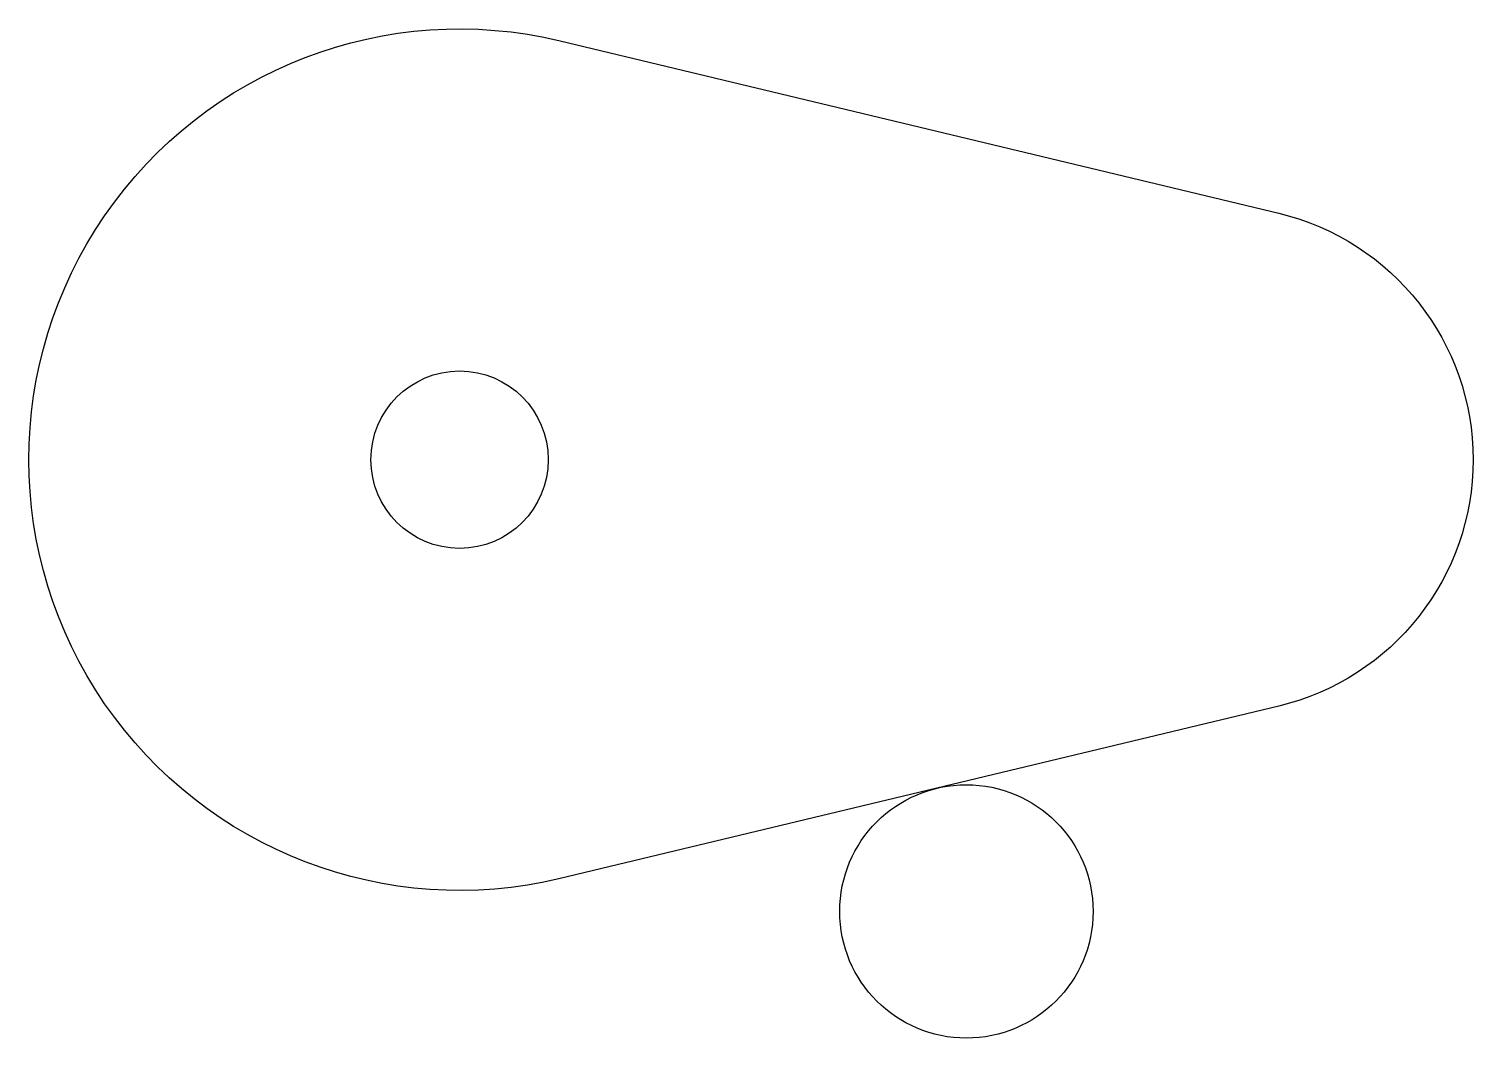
# Model space of a CAD drawing. Header units: millimetres. Extents: x -29.5 to -1, y 233.6 to 253.5.
import ezdxf

# ---------------------------------------------------------------- set-up
doc = ezdxf.new("R2010")
doc.units = ezdxf.units.MM
doc.layers.get('0').update_dxf_attribs({"linetype": 'CONTINUOUS'})

msp = doc.modelspace()

# ---------------------------------------------------------------- linework, layer by layer
msp.add_lwpolyline([(-19.017, 236.735, -1.268344), (-19.017, 253.265), (-4.833, 249.862, -0.78843), (-4.833, 240.138)], format="xyb", close=True)
for centre, radius in [((-21, 245), 1.75), ((-11, 236.087), 2.5)]:
    msp.add_circle(centre, radius)

doc.saveas('drawing.dxf')
